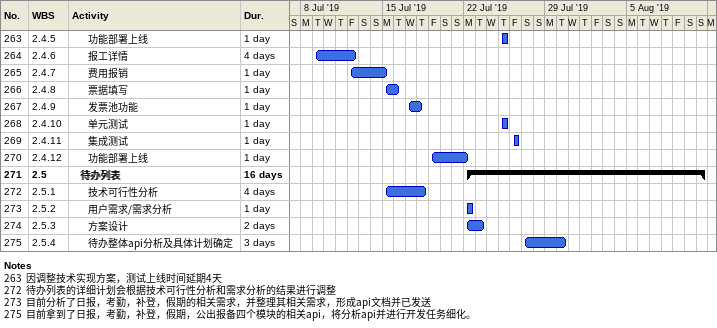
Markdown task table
| ID | WBS | Task | Duration | Start | Finish |
|---|---|---|---|---|---|
| 263 | 2.4.5 | 功能部署上线 | 1d | 2019-07-25 | 2019-07-25 |
| 264 | 2.4.6 | 报工详情 | 4d | 2019-07-09 | 2019-07-12 |
| 265 | 2.4.7 | 费用报销 | 1d | 2019-07-12 | 2019-07-15 |
| 266 | 2.4.8 | 票据填写 | 1d | 2019-07-15 | 2019-07-16 |
| 267 | 2.4.9 | 发票池功能 | 1d | 2019-07-17 | 2019-07-18 |
| 268 | 2.4.10 | 单元测试 | 1d | 2019-07-25 | 2019-07-25 |
| 269 | 2.4.11 | 集成测试 | 1d | 2019-07-26 | 2019-07-26 |
| 270 | 2.4.12 | 功能部署上线 | 1d | 2019-07-19 | 2019-07-22 |
| 271 | 2.5 | **待办列表** | 16d | 2019-07-22 | 2019-08-11 |
| 272 | 2.5.1 | 技术可行性分析 | 4d | 2019-07-15 | 2019-07-18 |
| 273 | 2.5.2 | 用户需求/需求分析 | 1d | 2019-07-22 | 2019-07-22 |
| 274 | 2.5.3 | 方案设计 | 2d | 2019-07-22 | 2019-07-23 |
| 275 | 2.5.4 | 待办整体api分析及具体计划确定 | 3d | 2019-07-27 | 2019-07-30 |

Notes
- 263: 因调整技术实现方案，测试上线时间延期4天
- 272: 待办列表的详细计划会根据技术可行性分析和需求分析的结果进行调整
- 273: 目前分析了日报，考勤，补登，假期的相关需求，并整理其相关需求，形成api文档并已发送
- 275: 目前拿到了日报，考勤，补登，假期，公出报备四个模块的相关api，将分析api并进行开发任务细化。
